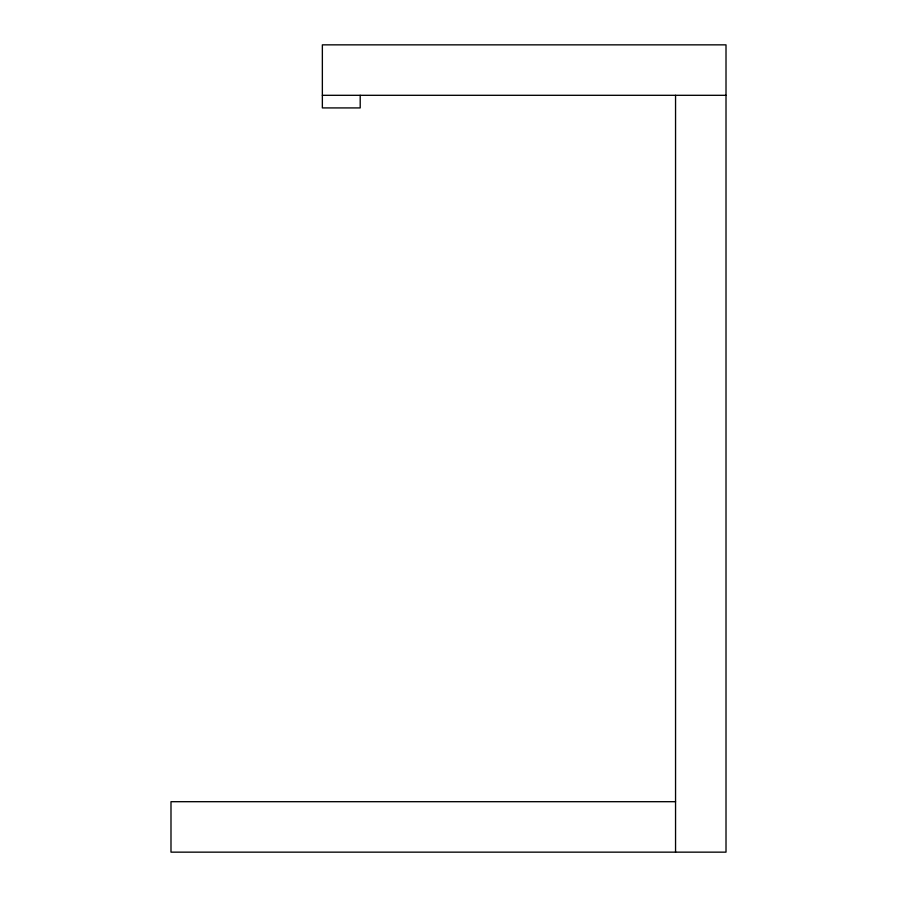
<?xml version="1.0" encoding="UTF-8"?>
<svg xmlns="http://www.w3.org/2000/svg" width="897" height="897" viewBox="0 0 897 897"><rect width="100%" height="100%" fill="white"/><g stroke="black" fill="none" stroke-linecap="round" stroke-linejoin="round"><path stroke-width="1.35" d="M322.359 95.306L726.009 95.306M675.553 801.694L170.991 801.694L170.991 852.15L726.009 852.15L726.009 44.85L322.359 44.85L322.359 107.92L360.202 107.92L360.202 95.306M675.553 95.306L675.553 852.15"/></g></svg>
